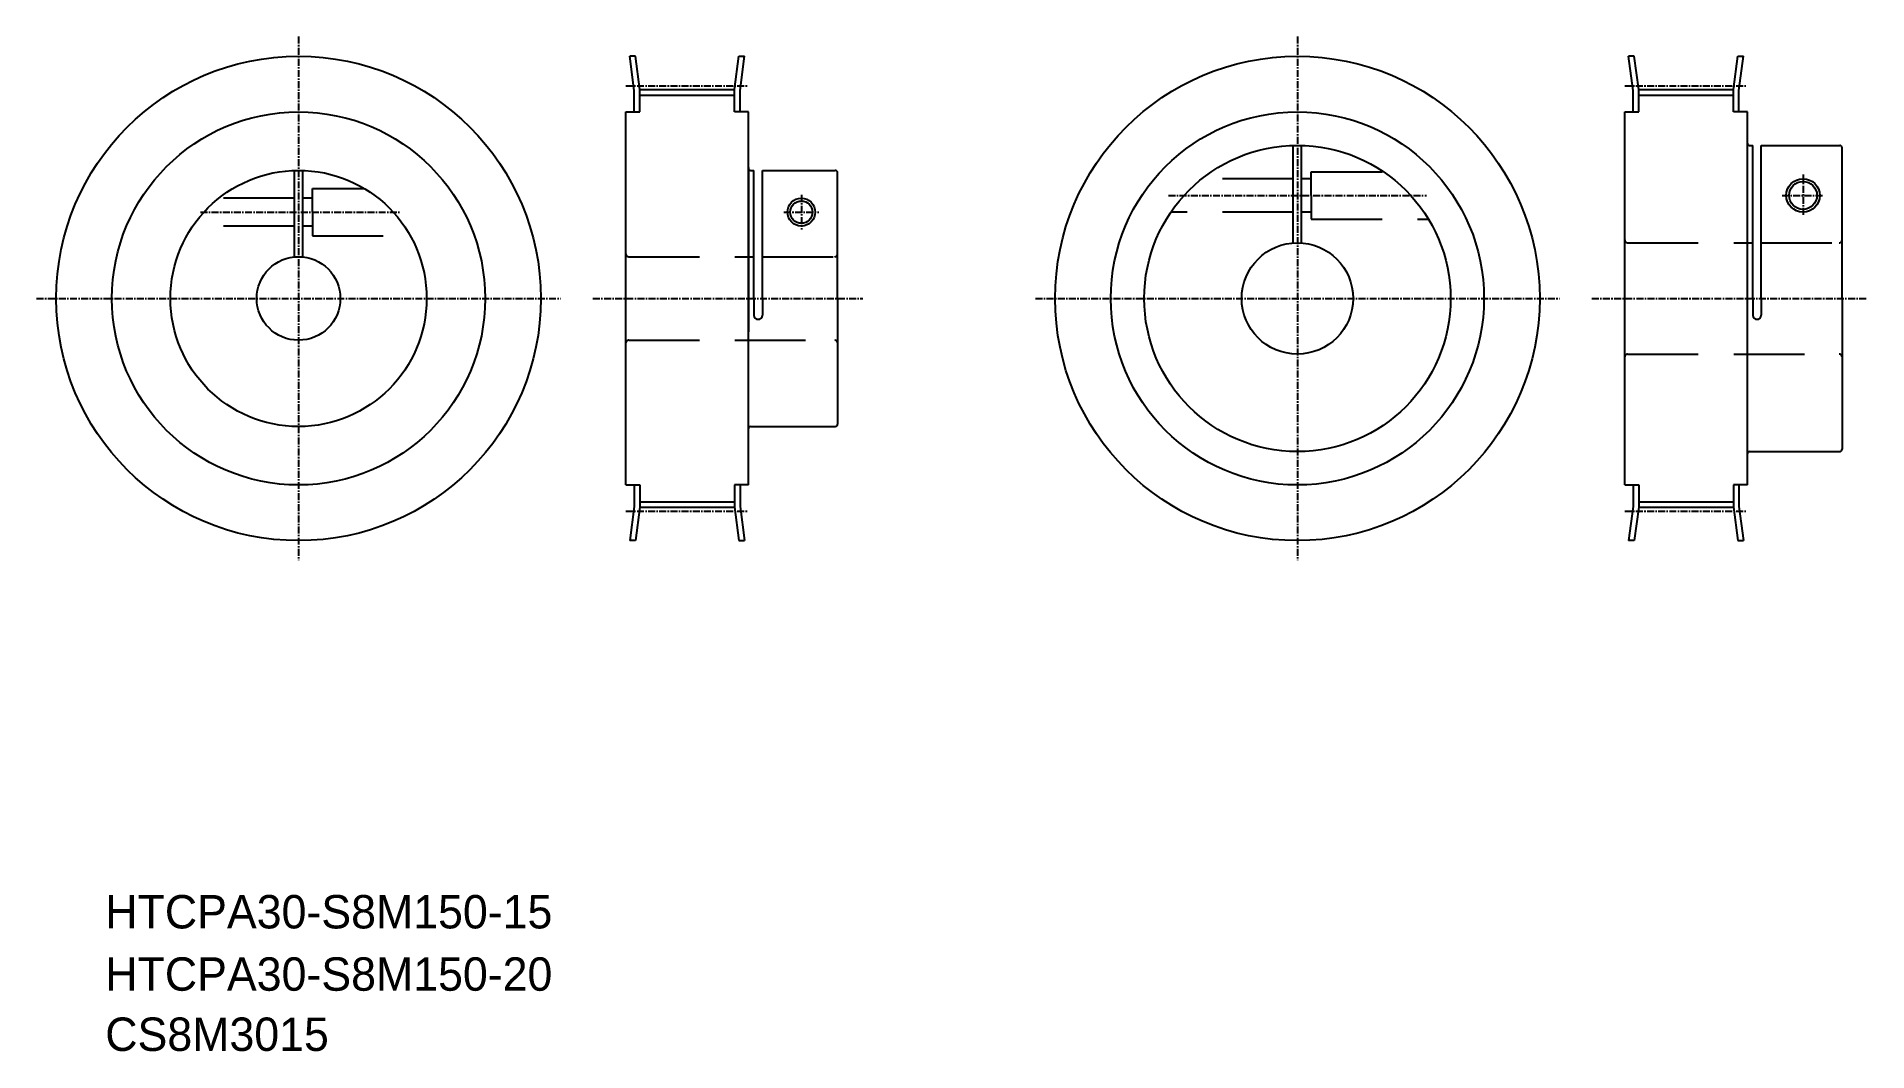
# Model space of a CAD drawing. Extents: x -298 to 30, y -61 to 121.
import ezdxf

# ---------------------------------------------------------------- set-up
doc = ezdxf.new("R2010")
doc.units = 0
doc.linetypes.add('CENTER', pattern=[2, 1.25, -0.25, 0.25, -0.25])
doc.linetypes.add('DASHED', pattern=[19.05, 12.7, -6.35])
doc.layers.get('0').update_dxf_attribs({"linetype": 'CONTINUOUS'})
doc.layers.add('CENTER', color=1, linetype='CENTER')

msp = doc.modelspace()

# ---------------------------------------------------------------- linework, layer by layer
at = {"color": 7, "linetype": 'CONTINUOUS'}
for p, q in [((-190.8, 117.84), (-191.83, 117.84)), ((-191.02, 111.72), (-191.83, 117.84)), ((-190.02, 111.85), (-190.8, 117.84)), ((-173.02, 111.85), (-172.23, 117.84)), ((-172.24, 117.84), (-171.2, 117.84)), ((-172.02, 111.72), (-171.2, 117.84)), ((-11.68, 111.72), (-12.5, 117.84)), ((-11.47, 117.84), (-12.5, 117.84)), ((-10.68, 111.85), (-11.47, 117.84)), ((6.32, 111.85), (7.1, 117.84)), ((7.1, 117.84), (8.13, 117.84)), ((7.32, 111.72), (8.13, 117.84)), ((-190.02, 111.85), (-173.02, 111.85)), ((-190.02, 107.84), (-190.02, 111.85)), ((-173.02, 107.84), (-173.02, 111.85)), ((-10.68, 111.85), (6.32, 111.85)), ((-10.68, 107.84), (-10.68, 111.85)), ((6.32, 107.84), (6.32, 111.85)), ((-191.02, 107.84), (-191.02, 111.72)), ((-190.02, 110.85), (-173.02, 110.85)), ((-172.02, 107.84), (-172.02, 111.72)), ((-11.68, 107.84), (-11.68, 111.72)), ((-10.68, 110.85), (6.32, 110.85)), ((7.32, 107.84), (7.32, 111.72)), ((-192.52, 40.84), (-192.52, 107.84)), ((-192.52, 107.84), (-190.02, 107.84)), ((-170.52, 107.84), (-173.02, 107.84)), ((-170.52, 40.84), (-170.52, 107.84)), ((-13.18, 40.84), (-13.18, 107.84)), ((-13.18, 107.84), (-10.68, 107.84)), ((8.82, 107.84), (6.32, 107.84)), ((8.82, 40.84), (8.82, 107.84)), ((-72.71, 84.32), (-72.71, 101.83)), ((-71.21, 84.32), (-71.21, 101.83)), ((9.23, 101.84), (9.82, 101.84)), ((9.82, 74.34), (9.82, 101.84)), ((11.32, 74.34), (11.32, 101.84)), ((11.32, 101.84), (25.41, 101.84)), ((25.82, 74.34), (25.82, 101.43)), ((-252.04, 81.81), (-252.04, 97.33)), ((-250.54, 81.81), (-250.54, 97.33)), ((-170.52, 97.84), (-170.52, 68.34)), ((-170.11, 97.34), (-169.52, 97.34)), ((-169.52, 74.34), (-169.52, 97.34)), ((-168.02, 74.34), (-168.02, 97.34)), ((-168.02, 97.34), (-154.93, 97.34)), ((-154.52, 74.34), (-154.52, 96.93)), ((-169.52, 74.34), (-169.52, 71.34)), ((-168.02, 74.34), (-168.02, 71.34)), ((-154.52, 74.34), (-154.52, 51.75)), ((9.82, 74.34), (9.82, 71.34)), ((11.32, 74.34), (11.32, 71.34)), ((25.82, 74.34), (25.82, 47.25)), ((-170.11, 51.34), (-154.93, 51.34)), ((9.23, 46.84), (25.41, 46.84)), ((-192.52, 40.84), (-190.02, 40.84)), ((-191.02, 40.84), (-191.02, 36.97)), ((-190.02, 40.84), (-190.02, 36.83)), ((-173.02, 40.84), (-173.02, 36.83)), ((-170.52, 40.84), (-173.02, 40.84)), ((-172.02, 40.84), (-172.02, 36.97)), ((-13.18, 40.84), (-10.68, 40.84)), ((-11.68, 40.84), (-11.68, 36.97)), ((-10.68, 40.84), (-10.68, 36.83)), ((6.32, 40.84), (6.32, 36.83)), ((8.82, 40.84), (6.32, 40.84)), ((7.32, 40.84), (7.32, 36.97)), ((-191.02, 36.97), (-191.83, 30.84)), ((-190.02, 36.83), (-190.8, 30.84)), ((-190.02, 37.83), (-173.02, 37.83)), ((-190.02, 36.83), (-173.02, 36.83)), ((-173.02, 36.83), (-172.23, 30.84)), ((-172.02, 36.97), (-171.2, 30.84)), ((-11.68, 36.97), (-12.5, 30.84)), ((-10.68, 36.83), (-11.47, 30.84)), ((-10.68, 37.83), (6.32, 37.83)), ((-10.68, 36.83), (6.32, 36.83)), ((6.32, 36.83), (7.1, 30.84)), ((7.32, 36.97), (8.13, 30.84)), ((-190.8, 30.84), (-191.83, 30.84)), ((-172.24, 30.84), (-171.2, 30.84)), ((-11.47, 30.84), (-12.5, 30.84)), ((7.1, 30.84), (8.13, 30.84))]:
    msp.add_line(p, q, dxfattribs=at)
at = {"color": 3, "linetype": 'DASHED'}
for p, q in [((-72.71, 95.84), (-89.1, 95.84)), ((-69.46, 95.84), (-71.21, 95.84)), ((-69.46, 97.09), (-56.51, 97.09)), ((-69.46, 92.84), (-69.46, 97.09)), ((-252.04, 92.34), (-265.61, 92.34)), ((-248.79, 92.34), (-250.54, 92.34)), ((-248.79, 89.84), (-248.79, 94.09)), ((-248.79, 94.09), (-239.5, 94.09)), ((-69.46, 92.84), (-69.46, 88.59)), ((-248.79, 89.84), (-248.79, 85.59)), ((-72.71, 89.84), (-94.67, 89.84)), ((-69.46, 89.84), (-71.21, 89.84)), ((-252.04, 87.34), (-270.26, 87.34)), ((-248.79, 87.34), (-250.54, 87.34)), ((-248.79, 85.59), (-231.23, 85.59)), ((-69.46, 88.59), (-48.44, 88.59)), ((-12.68, 84.34), (9.82, 84.34)), ((11.32, 84.34), (25.32, 84.34)), ((-192.02, 81.84), (-169.52, 81.84)), ((-168.02, 81.84), (-155.02, 81.84)), ((-192.02, 66.84), (-155.02, 66.84)), ((-12.68, 64.34), (25.32, 64.34))]:
    msp.add_line(p, q, dxfattribs=at)
at = {"color": 7, "linetype": 'CONTINUOUS'}
for centre, radius in [((-251.29, 74.34), 43.5), ((-71.96, 74.34), 43.5), ((-251.29, 74.34), 33.5), ((-71.96, 74.34), 33.5), ((-71.96, 74.34), 27.5), ((-251.29, 74.34), 23), ((18.82, 92.84), 3), ((-161.02, 89.84), 2.5), ((-71.96, 74.34), 10), ((-251.29, 74.34), 7.5)]:
    msp.add_circle(centre, radius, dxfattribs=at)
at = {"color": 3, "linetype": 'CONTINUOUS'}
for centre, radius in [((18.82, 92.84), 2.5), ((-161.02, 89.84), 2)]:
    msp.add_circle(centre, radius, dxfattribs=at)
at = {"color": 7, "linetype": 'CONTINUOUS'}
for centre, radius, start, end in [((9.23, 102.25), 0.41, 180, 270), ((25.41, 101.43), 0.41, 0, 90), ((-170.11, 97.75), 0.41, 180, 270), ((-154.93, 96.93), 0.41, 0, 90), ((-168.77, 71.34), 0.75, 180, 0), ((10.57, 71.34), 0.75, 180, 0), ((-170.11, 50.93), 0.41, 90, 180), ((-154.93, 51.75), 0.41, 270, 0), ((9.23, 46.43), 0.41, 90, 180), ((25.41, 47.25), 0.41, 270, 0)]:
    msp.add_arc(centre, radius, start, end, dxfattribs=at)
at = {"color": 3, "linetype": 'DASHED'}
for centre, start, end in [((-192.02, 82.34), 180, 270), ((-155.02, 82.34), 270, 0), ((-12.68, 84.84), 180, 270), ((25.32, 84.84), 270, 0), ((-192.02, 66.34), 90, 180), ((-155.02, 66.34), 0, 90), ((-12.68, 63.84), 90, 180), ((25.32, 63.84), 0, 90)]:
    msp.add_arc(centre, 0.5, start, end, dxfattribs=at)
at = {"layer": 'CENTER', "color": 1, "linetype": 'CENTER'}
for p, q in [((-251.29, 121.37), (-251.29, 27.32)), ((-71.96, 121.37), (-71.96, 27.32)), ((-192.52, 112.54), (-170.52, 112.54)), ((-13.18, 112.54), (8.82, 112.54)), ((18.82, 96.59), (18.82, 89.1)), ((-161.02, 92.96), (-161.02, 86.72)), ((-95.11, 92.84), (-48.8, 92.84)), ((15.07, 92.84), (22.56, 92.84)), ((-268.9, 89.84), (-233.15, 89.84)), ((-164.14, 89.84), (-157.9, 89.84)), ((-298.32, 74.34), (-204.26, 74.34)), ((-198.44, 74.34), (-149.96, 74.34)), ((-118.98, 74.34), (-24.93, 74.34)), ((-19.1, 74.34), (30.37, 74.34)), ((-192.52, 36.15), (-170.52, 36.15)), ((-13.18, 36.15), (8.82, 36.15))]:
    msp.add_line(p, q, dxfattribs=at)

# ---------------------------------------------------------------- texts
at = {"color": 7, "linetype": 'CONTINUOUS'}
for s, p in [('HTCPA30-S8M150-15', (-285.99, -38.81)), ('HTCPA30-S8M150-20', (-285.99, -50)), ('CS8M3015', (-285.99, -60.81))]:
    msp.add_text(s, height=6, dxfattribs=at).set_placement(p)

doc.saveas('drawing.dxf')
